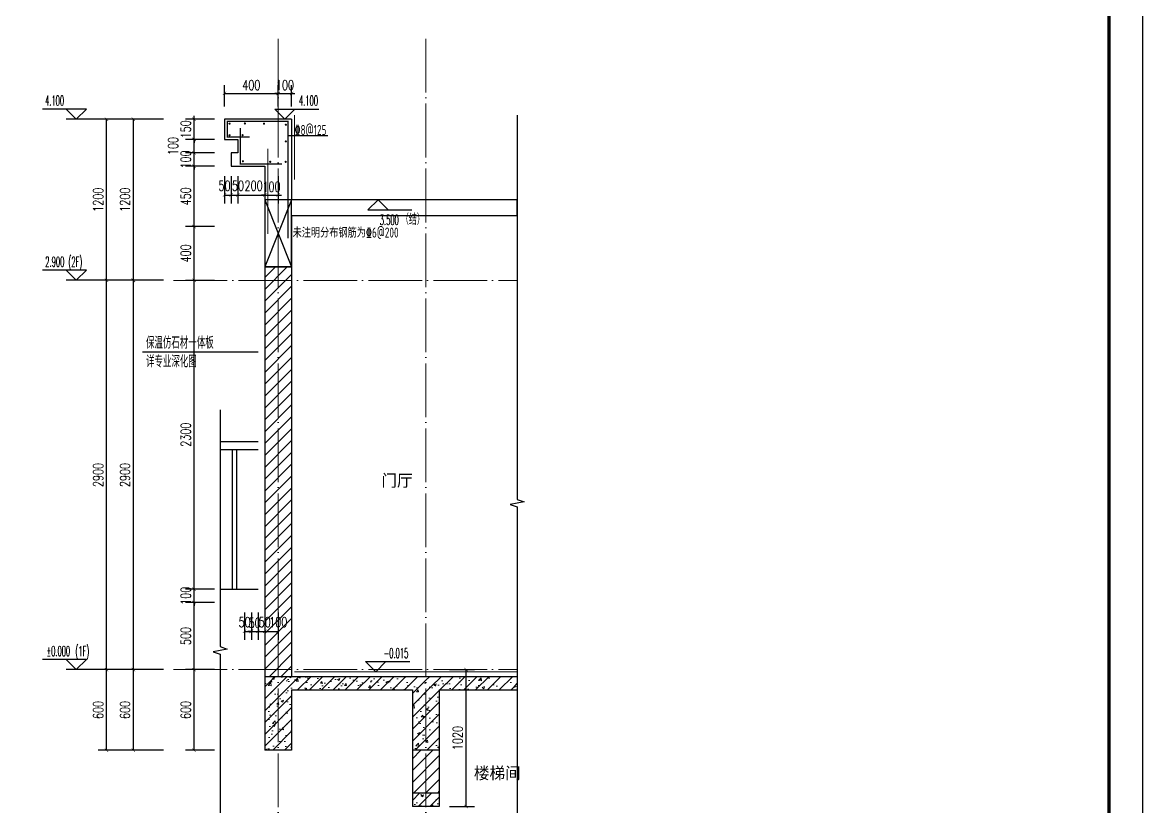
# Model space of a CAD drawing. Extents: x -812054 to 22247, y -644080 to 1003627.
# Drawn here: x -17810 to -9465, y -231419 to -225578 of the extents above; entities that cross this region are included whole.
import ezdxf

# ---------------------------------------------------------------- set-up
doc = ezdxf.new("R2010")
doc.units = 0
doc.header["$LTSCALE"] = 1000
doc.linetypes.add('DOTE', pattern=[2.42, 2, -0.2, 0.02, -0.2])
doc.layers.get('0').update_dxf_attribs({"linetype": 'CONTINUOUS'})
doc.layers.get('DEFPOINTS').update_dxf_attribs({"linetype": 'CONTINUOUS'})
for name, color, linetype in [('DIM_ELEV', 3, 'CONTINUOUS'), ('DIM_IDEN', 67, 'CONTINUOUS'), ('DIM_SYMB', 3, 'CONTINUOUS'), ('PUB_DIM', 3, 'CONTINUOUS'), ('PUB_TEXT', 2, 'CONTINUOUS'), ('REIN', 6, 'CONTINUOUS'), ('S-大样-砼线', 7, 'CONTINUOUS'), ('S-引出线', 40, 'CONTINUOUS'), ('TEXT', 2, 'CONTINUOUS'), ('WALL', 5, 'CONTINUOUS'), ('尺寸标注', 86, 'CONTINUOUS'), ('看线', 251, 'CONTINUOUS')]:
    doc.layers.add(name, color=color, linetype=linetype)
for name, color, linetype, lineweight in [('DOTE', 19, 'DOTE', 9), ('PUB_HATCH', 8, 'CONTINUOUS', 9), ('内粉刷', 37, 'CONTINUOUS', 9), ('图框', 9, 'CONTINUOUS', 18)]:
    doc.layers.add(name, color=color, linetype=linetype, lineweight=lineweight)
doc.layers.add('yichutu', color=7, linetype='CONTINUOUS', true_color=0xffffff)
doc.styles.add('_TCH_DIM', font='SIMPLEX.shx', dxfattribs={"width": 0.7, "bigfont": 'GBCBIG.shx'})
doc.styles.add('_TCH_DIM_T3', font='SIMPLEX', dxfattribs={"width": 0.705882, "bigfont": 'GBCBIG'})
doc.styles.add('DIM_FONT_T3', font='SIMPLEX', dxfattribs={"width": 0.705882, "bigfont": 'GBCBIG'})
doc.styles.add('TSSD_REIN', font='tssdeng.shx', dxfattribs={"width": 0.7, "height": 300, "bigfont": 'tssdchn.shx'})
doc.dimstyles.new('_TCH_ARCH&&25', dxfattribs={"dimtxt": 74.375, "dimasz": 25, "dimexe": 62.5, "dimexo": 75, "dimgap": 25, "dimtad": 1, "dimdec": 0, "dimzin": 0, "dimdsep": 46, "dimtxsty": '_TCH_DIM_T3', "dimblk": 'ARCHTICK', "dimcen": 0.09, "dimclrt": 7, "dimazin": 0, "dimtfac": 1, "dimtdec": 0, "dimtix": 1, "dimtmove": 2, "dimatfit": 3, "dimldrblk": 'ARCHTICK', "dimfxl": 1, "dimtolj": 1, "dimtzin": 0, "dimarcsym": 0})
pattern_1 = [(45, (-292266.144, -13140.884), (-44.194174, 44.194174), []), (50, (-292266.14, -13140.88), (179.315046, -15.688034), [18.75, -206.25]), (355, (-292266.14, -13140.88), (-34.68783, 188.04803), [15, -165]), (100.4514, (-292251.2, -13142.19), (144.627345, 172.359886), [15.93505, -175.28553]), (46.1842, (-292266.14, -13090.88), (266.81026, -41.37975), [28.125, -309.375]), (96.6356, (-292243.9, -13094.33), (233.66568, 243.52947), [23.90257, -262.92825]), (351.1842, (-292266.14, -13090.88), (233.66549, 243.52965), [22.5, -247.5]), (21, (-292241.14, -13103.38), (149.22676, -100.65472), [18.75, -206.25]), (326, (-292241.14, -13103.38), (60.82883, 181.28751), [15, -165]), (71.4514, (-292228.71, -13111.77), (210.05566, 80.63262), [15.93505, -175.28553]), (37.5, (-292266.144, -13140.884), (3.039964, 83.223463), [0, -163, 0, -167.5, 0, -165.625]), (7.5, (-292266.14, -13140.88), (65.767384, 98.602928), [0, -95.5, 0, -159.25, 0, -63.125]), (327.5, (-292321.894, -13140.884), (133.455609, -5.638718), [0, -62.5, 0, -195, 0, -258.75]), (317.5, (-292346.9, -13140.88), (145.796542, 25.026246), [0, -81.25, 0, -129.5, 0, -183.75])]
pattern_2 = [(45, (-292266.144, -13096.006), (-44.194192, 44.194192), [])]

# ---------------------------------------------------------------- blocks, each defined once
blk = doc.blocks.new('GFDDDDRG')
at = {"layer": '图框'}
blk.add_lwpolyline([(923310, -107437), (923310, -159999), (893610, -159999), (893610, -107437)], close=True, dxfattribs=at)
blk.add_lwpolyline([(923310, -107437), (923310, -159999), (893610, -159999), (893610, -107437)], close=True, dxfattribs=at)
at = {"layer": '图框', "const_width": 50}
blk.add_lwpolyline([(894110, -159499), (922810, -159499), (922810, -108687), (894110, -108687)], close=True, dxfattribs=at)
blk = doc.blocks.new('yct-1051-594-26275-14850-25-1002.0')
at = {"layer": 'yichutu', "color": 7, "true_color": 0xffffff}
blk.add_lwpolyline([(0, 0), (0, 14850), (26275, 14850), (26275, 0)], close=True, dxfattribs=at)
blk = doc.blocks.new('_ArchTick')
at = {"color": 0, "linetype": 'ByBlock', "const_width": 0.15}
blk.add_lwpolyline([(-0.5, -0.5), (0.5, 0.5)], dxfattribs=at)
blk = doc.blocks.new('*D2777')
at = {"layer": 'DEFPOINTS', "color": 0, "transparency": 16777216}
for p in [(-16154.7, -229899), (-16104.7, -229899), (-16104.7, -230113.5)]:
    blk.add_point(p, dxfattribs=at)
at = {"layer": 'PUB_DIM', "color": 0, "lineweight": -2, "transparency": 16777216}
for p, q in [((-16154.7, -229974), (-16154.7, -230176)), ((-16104.7, -229974), (-16104.7, -230176)), ((-16154.7, -230113.5), (-16104.7, -230113.5))]:
    blk.add_line(p, q, dxfattribs=at)
at = {"layer": 'PUB_DIM', "color": 0, "lineweight": -2, "transparency": 16777216, "xscale": 25, "yscale": 25, "zscale": 25, "rotation": 180}
blk.add_blockref('_ArchTick', (-16154.7, -230113.5), dxfattribs=at)
at = {"layer": 'PUB_DIM', "color": 0, "lineweight": -2, "transparency": 16777216, "xscale": 25, "yscale": 25, "zscale": 25}
blk.add_blockref('_ArchTick', (-16104.7, -230113.5), dxfattribs=at)
at = {"layer": 'PUB_DIM', "color": 7, "transparency": 16777216, "insert": (-16154.7, -230044.8), "char_height": 74.38, "attachment_point": 5, "style": '_TCH_DIM_T3'}
blk.add_mtext('\\A1;50', dxfattribs=at)
blk = doc.blocks.new('*D2778')
at = {"layer": 'DEFPOINTS', "color": 0, "transparency": 16777216}
for p in [(-16104.7, -229899), (-16054.7, -229899), (-16054.7, -230113.5)]:
    blk.add_point(p, dxfattribs=at)
at = {"layer": 'PUB_DIM', "color": 0, "lineweight": -2, "transparency": 16777216}
for p, q in [((-16104.7, -229974), (-16104.7, -230176)), ((-16054.7, -229974), (-16054.7, -230176)), ((-16104.7, -230113.5), (-16129.7, -230113.5)), ((-16104.7, -230113.5), (-16054.7, -230113.5)), ((-16054.7, -230113.5), (-16029.7, -230113.5))]:
    blk.add_line(p, q, dxfattribs=at)
at = {"layer": 'PUB_DIM', "color": 0, "lineweight": -2, "transparency": 16777216, "xscale": 25, "yscale": 25, "zscale": 25}
blk.add_blockref('_ArchTick', (-16104.7, -230113.5), dxfattribs=at)
at = {"layer": 'PUB_DIM', "color": 0, "lineweight": -2, "transparency": 16777216, "xscale": 25, "yscale": 25, "zscale": 25, "rotation": 180}
blk.add_blockref('_ArchTick', (-16054.7, -230113.5), dxfattribs=at)
at = {"layer": 'PUB_DIM', "color": 7, "transparency": 16777216, "insert": (-16079.7, -230051.3), "char_height": 74.38, "attachment_point": 5, "style": '_TCH_DIM_T3'}
blk.add_mtext('\\A1;50', dxfattribs=at)
blk = doc.blocks.new('*D2779')
at = {"layer": 'DEFPOINTS', "color": 0, "transparency": 16777216}
for p in [(-16054.7, -229899), (-16004.6, -229899), (-16004.6, -230113.5)]:
    blk.add_point(p, dxfattribs=at)
at = {"layer": 'PUB_DIM', "color": 0, "lineweight": -2, "transparency": 16777216}
for p, q in [((-16054.7, -229974), (-16054.7, -230176)), ((-16004.6, -229974), (-16004.6, -230176)), ((-16054.7, -230113.5), (-16004.6, -230113.5))]:
    blk.add_line(p, q, dxfattribs=at)
at = {"layer": 'PUB_DIM', "color": 0, "lineweight": -2, "transparency": 16777216, "xscale": 25, "yscale": 25, "zscale": 25, "rotation": 180}
blk.add_blockref('_ArchTick', (-16054.7, -230113.5), dxfattribs=at)
at = {"layer": 'PUB_DIM', "color": 0, "lineweight": -2, "transparency": 16777216, "xscale": 25, "yscale": 25, "zscale": 25}
blk.add_blockref('_ArchTick', (-16004.6, -230113.5), dxfattribs=at)
at = {"layer": 'PUB_DIM', "color": 7, "transparency": 16777216, "insert": (-16004.6, -230044.8), "char_height": 74.38, "attachment_point": 5, "style": '_TCH_DIM_T3'}
blk.add_mtext('\\A1;50', dxfattribs=at)
blk = doc.blocks.new('*D2780')
at = {"layer": 'DEFPOINTS', "color": 0, "transparency": 16777216}
for p in [(-16004.6, -229899), (-15904.6, -229899), (-15904.6, -230113.5)]:
    blk.add_point(p, dxfattribs=at)
at = {"layer": 'PUB_DIM', "color": 0, "lineweight": -2, "transparency": 16777216}
for p, q in [((-16004.6, -229974), (-16004.6, -230176)), ((-15904.6, -229974), (-15904.6, -230176)), ((-16004.6, -230113.5), (-15904.6, -230113.5))]:
    blk.add_line(p, q, dxfattribs=at)
at = {"layer": 'PUB_DIM', "color": 0, "lineweight": -2, "transparency": 16777216, "xscale": 25, "yscale": 25, "zscale": 25, "rotation": 180}
blk.add_blockref('_ArchTick', (-16004.6, -230113.5), dxfattribs=at)
at = {"layer": 'PUB_DIM', "color": 0, "lineweight": -2, "transparency": 16777216, "xscale": 25, "yscale": 25, "zscale": 25}
blk.add_blockref('_ArchTick', (-15904.6, -230113.5), dxfattribs=at)
at = {"layer": 'PUB_DIM', "color": 7, "transparency": 16777216, "insert": (-15904.6, -230044.8), "char_height": 74.38, "attachment_point": 5, "style": '_TCH_DIM_T3'}
blk.add_mtext('\\A1;100', dxfattribs=at)
blk = doc.blocks.new('*D2781')
at = {"layer": 'DEFPOINTS', "color": 0, "transparency": 16777216}
for p in [(-16304.6, -226648.9), (-16254.6, -226648.9), (-16254.6, -226863.4)]:
    blk.add_point(p, dxfattribs=at)
at = {"layer": 'PUB_DIM', "color": 0, "lineweight": -2, "transparency": 16777216}
for p, q in [((-16304.6, -226723.9), (-16304.6, -226925.9)), ((-16254.6, -226723.9), (-16254.6, -226925.9)), ((-16304.6, -226863.4), (-16254.6, -226863.4))]:
    blk.add_line(p, q, dxfattribs=at)
at = {"layer": 'PUB_DIM', "color": 0, "lineweight": -2, "transparency": 16777216, "xscale": 25, "yscale": 25, "zscale": 25, "rotation": 180}
blk.add_blockref('_ArchTick', (-16304.6, -226863.4), dxfattribs=at)
at = {"layer": 'PUB_DIM', "color": 0, "lineweight": -2, "transparency": 16777216, "xscale": 25, "yscale": 25, "zscale": 25}
blk.add_blockref('_ArchTick', (-16254.6, -226863.4), dxfattribs=at)
at = {"layer": 'PUB_DIM', "color": 7, "transparency": 16777216, "insert": (-16304.6, -226794.7), "char_height": 74.38, "attachment_point": 5, "style": '_TCH_DIM_T3'}
blk.add_mtext('\\A1;50', dxfattribs=at)
blk = doc.blocks.new('*D2782')
at = {"layer": 'DEFPOINTS', "color": 0, "transparency": 16777216}
for p in [(-16254.6, -226648.9), (-16204.6, -226648.9), (-16204.6, -226863.4)]:
    blk.add_point(p, dxfattribs=at)
at = {"layer": 'PUB_DIM', "color": 0, "lineweight": -2, "transparency": 16777216}
for p, q in [((-16254.6, -226723.9), (-16254.6, -226925.9)), ((-16204.6, -226723.9), (-16204.6, -226925.9)), ((-16254.6, -226863.4), (-16204.6, -226863.4))]:
    blk.add_line(p, q, dxfattribs=at)
at = {"layer": 'PUB_DIM', "color": 0, "lineweight": -2, "transparency": 16777216, "xscale": 25, "yscale": 25, "zscale": 25, "rotation": 180}
blk.add_blockref('_ArchTick', (-16254.6, -226863.4), dxfattribs=at)
at = {"layer": 'PUB_DIM', "color": 0, "lineweight": -2, "transparency": 16777216, "xscale": 25, "yscale": 25, "zscale": 25}
blk.add_blockref('_ArchTick', (-16204.6, -226863.4), dxfattribs=at)
at = {"layer": 'PUB_DIM', "color": 7, "transparency": 16777216, "insert": (-16204.6, -226794.7), "char_height": 74.38, "attachment_point": 5, "style": '_TCH_DIM_T3'}
blk.add_mtext('\\A1;50', dxfattribs=at)
blk = doc.blocks.new('*D2783')
at = {"layer": 'DEFPOINTS', "color": 0, "transparency": 16777216}
for p in [(-16204.6, -226648.9), (-16004.6, -226648.9), (-16004.6, -226863.4)]:
    blk.add_point(p, dxfattribs=at)
at = {"layer": 'PUB_DIM', "color": 0, "lineweight": -2, "transparency": 16777216}
for p, q in [((-16204.6, -226723.9), (-16204.6, -226925.9)), ((-16004.6, -226723.9), (-16004.6, -226925.9)), ((-16204.6, -226863.4), (-16004.6, -226863.4))]:
    blk.add_line(p, q, dxfattribs=at)
at = {"layer": 'PUB_DIM', "color": 0, "lineweight": -2, "transparency": 16777216, "xscale": 25, "yscale": 25, "zscale": 25, "rotation": 180}
blk.add_blockref('_ArchTick', (-16204.6, -226863.4), dxfattribs=at)
at = {"layer": 'PUB_DIM', "color": 0, "lineweight": -2, "transparency": 16777216, "xscale": 25, "yscale": 25, "zscale": 25}
blk.add_blockref('_ArchTick', (-16004.6, -226863.4), dxfattribs=at)
at = {"layer": 'PUB_DIM', "color": 7, "transparency": 16777216, "insert": (-16088.2, -226794.7), "char_height": 74.38, "attachment_point": 5, "style": '_TCH_DIM_T3'}
blk.add_mtext('\\A1;200', dxfattribs=at)
blk = doc.blocks.new('*D2784')
at = {"layer": 'DEFPOINTS', "color": 0, "transparency": 16777216}
for p in [(-16004.6, -226648.9), (-15904.6, -226648.9), (-15904.6, -226863.4)]:
    blk.add_point(p, dxfattribs=at)
at = {"layer": 'PUB_DIM', "color": 0, "lineweight": -2, "transparency": 16777216}
for p, q in [((-16004.6, -226723.9), (-16004.6, -226925.9)), ((-15904.6, -226723.9), (-15904.6, -226925.9)), ((-16004.6, -226863.4), (-16029.6, -226863.4)), ((-16004.6, -226863.4), (-15904.6, -226863.4)), ((-15904.6, -226863.4), (-15879.6, -226863.4))]:
    blk.add_line(p, q, dxfattribs=at)
at = {"layer": 'PUB_DIM', "color": 0, "lineweight": -2, "transparency": 16777216, "xscale": 25, "yscale": 25, "zscale": 25}
blk.add_blockref('_ArchTick', (-16004.6, -226863.4), dxfattribs=at)
at = {"layer": 'PUB_DIM', "color": 0, "lineweight": -2, "transparency": 16777216, "xscale": 25, "yscale": 25, "zscale": 25, "rotation": 180}
blk.add_blockref('_ArchTick', (-15904.6, -226863.4), dxfattribs=at)
at = {"layer": 'PUB_DIM', "color": 7, "transparency": 16777216, "insert": (-15954.6, -226801.3), "char_height": 74.38, "attachment_point": 5, "style": '_TCH_DIM_T3'}
blk.add_mtext('\\A1;100', dxfattribs=at)
blk = doc.blocks.new('*D2785')
at = {"layer": 'DEFPOINTS', "color": 0, "transparency": 16777216}
for p in [(-16531.5, -230398.9), (-16304.4, -230398.9), (-16304.4, -230999.3)]:
    blk.add_point(p, dxfattribs=at)
at = {"layer": 'PUB_DIM', "color": 0, "lineweight": -2, "transparency": 16777216}
for p, q in [((-16379.4, -230398.9), (-16594, -230398.9)), ((-16531.5, -230999.3), (-16531.5, -230398.9)), ((-16379.4, -230999.3), (-16594, -230999.3))]:
    blk.add_line(p, q, dxfattribs=at)
at = {"layer": 'PUB_DIM', "color": 0, "lineweight": -2, "transparency": 16777216, "xscale": 25, "yscale": 25, "zscale": 25}
for p, rotation in [((-16531.5, -230398.9), 90), ((-16531.5, -230999.3), 270)]:
    blk.add_blockref('_ArchTick', p, dxfattribs=dict(at, rotation=rotation))
at = {"layer": 'PUB_DIM', "color": 7, "transparency": 16777216, "insert": (-16593.6, -230699.1), "char_height": 74.38, "attachment_point": 5, "rotation": 90, "style": '_TCH_DIM_T3'}
blk.add_mtext('\\A1;600', dxfattribs=at)
blk = doc.blocks.new('*D2786')
at = {"layer": 'DEFPOINTS', "color": 0, "transparency": 16777216}
for p in [(-16531.5, -229899), (-16304.4, -229899), (-16304.4, -230398.9)]:
    blk.add_point(p, dxfattribs=at)
at = {"layer": 'PUB_DIM', "color": 0, "lineweight": -2, "transparency": 16777216}
for p, q in [((-16379.4, -229899), (-16594, -229899)), ((-16531.5, -230398.9), (-16531.5, -229899)), ((-16379.4, -230398.9), (-16594, -230398.9))]:
    blk.add_line(p, q, dxfattribs=at)
at = {"layer": 'PUB_DIM', "color": 0, "lineweight": -2, "transparency": 16777216, "xscale": 25, "yscale": 25, "zscale": 25}
for p, rotation in [((-16531.5, -229899), 90), ((-16531.5, -230398.9), 270)]:
    blk.add_blockref('_ArchTick', p, dxfattribs=dict(at, rotation=rotation))
at = {"layer": 'PUB_DIM', "color": 7, "transparency": 16777216, "insert": (-16593.6, -230149), "char_height": 74.38, "attachment_point": 5, "rotation": 90, "style": '_TCH_DIM_T3'}
blk.add_mtext('\\A1;500', dxfattribs=at)
blk = doc.blocks.new('*D2787')
at = {"layer": 'DEFPOINTS', "color": 0, "transparency": 16777216}
for p in [(-16531.5, -229799), (-16304.4, -229799), (-16304.4, -229899)]:
    blk.add_point(p, dxfattribs=at)
at = {"layer": 'PUB_DIM', "color": 0, "lineweight": -2, "transparency": 16777216}
for p, q in [((-16379.4, -229799), (-16594, -229799)), ((-16531.5, -229799), (-16531.5, -229774)), ((-16531.5, -229899), (-16531.5, -229799)), ((-16379.4, -229899), (-16594, -229899)), ((-16531.5, -229899), (-16531.5, -229924))]:
    blk.add_line(p, q, dxfattribs=at)
at = {"layer": 'PUB_DIM', "color": 0, "lineweight": -2, "transparency": 16777216, "xscale": 25, "yscale": 25, "zscale": 25}
for p, rotation in [((-16531.5, -229799), 270), ((-16531.5, -229899), 90)]:
    blk.add_blockref('_ArchTick', p, dxfattribs=dict(at, rotation=rotation))
at = {"layer": 'PUB_DIM', "color": 7, "transparency": 16777216, "insert": (-16593.6, -229849), "char_height": 74.38, "attachment_point": 5, "rotation": 90, "style": '_TCH_DIM_T3'}
blk.add_mtext('\\A1;100', dxfattribs=at)
blk = doc.blocks.new('*D2788')
at = {"layer": 'DEFPOINTS', "color": 0, "transparency": 16777216}
for p in [(-16531.5, -227499), (-16304.4, -227499), (-16304.4, -229799)]:
    blk.add_point(p, dxfattribs=at)
at = {"layer": 'PUB_DIM', "color": 0, "lineweight": -2, "transparency": 16777216}
for p, q in [((-16379.4, -227499), (-16594, -227499)), ((-16531.5, -229799), (-16531.5, -227499)), ((-16379.4, -229799), (-16594, -229799))]:
    blk.add_line(p, q, dxfattribs=at)
at = {"layer": 'PUB_DIM', "color": 0, "lineweight": -2, "transparency": 16777216, "xscale": 25, "yscale": 25, "zscale": 25}
for p, rotation in [((-16531.5, -227499), 90), ((-16531.5, -229799), 270)]:
    blk.add_blockref('_ArchTick', p, dxfattribs=dict(at, rotation=rotation))
at = {"layer": 'PUB_DIM', "color": 7, "transparency": 16777216, "insert": (-16593.6, -228649), "char_height": 74.38, "attachment_point": 5, "rotation": 90, "style": '_TCH_DIM_T3'}
blk.add_mtext('\\A1;2300', dxfattribs=at)
blk = doc.blocks.new('*D2789')
at = {"layer": 'DEFPOINTS', "color": 0, "transparency": 16777216}
for p in [(-16531.5, -227098.9), (-16304.4, -227098.9), (-16304.4, -227499)]:
    blk.add_point(p, dxfattribs=at)
at = {"layer": 'PUB_DIM', "color": 0, "lineweight": -2, "transparency": 16777216}
for p, q in [((-16379.4, -227098.9), (-16594, -227098.9)), ((-16531.5, -227499), (-16531.5, -227098.9)), ((-16379.4, -227499), (-16594, -227499))]:
    blk.add_line(p, q, dxfattribs=at)
at = {"layer": 'PUB_DIM', "color": 0, "lineweight": -2, "transparency": 16777216, "xscale": 25, "yscale": 25, "zscale": 25}
for p, rotation in [((-16531.5, -227098.9), 90), ((-16531.5, -227499), 270)]:
    blk.add_blockref('_ArchTick', p, dxfattribs=dict(at, rotation=rotation))
at = {"layer": 'PUB_DIM', "color": 7, "transparency": 16777216, "insert": (-16593.6, -227298.9), "char_height": 74.38, "attachment_point": 5, "rotation": 90, "style": '_TCH_DIM_T3'}
blk.add_mtext('\\A1;400', dxfattribs=at)
blk = doc.blocks.new('*D2790')
at = {"layer": 'DEFPOINTS', "color": 0, "transparency": 16777216}
for p in [(-16531.5, -226648.9), (-16304.4, -226648.9), (-16304.4, -227098.9)]:
    blk.add_point(p, dxfattribs=at)
at = {"layer": 'PUB_DIM', "color": 0, "lineweight": -2, "transparency": 16777216}
for p, q in [((-16379.4, -226648.9), (-16594, -226648.9)), ((-16531.5, -227098.9), (-16531.5, -226648.9)), ((-16379.4, -227098.9), (-16594, -227098.9))]:
    blk.add_line(p, q, dxfattribs=at)
at = {"layer": 'PUB_DIM', "color": 0, "lineweight": -2, "transparency": 16777216, "xscale": 25, "yscale": 25, "zscale": 25}
for p, rotation in [((-16531.5, -226648.9), 90), ((-16531.5, -227098.9), 270)]:
    blk.add_blockref('_ArchTick', p, dxfattribs=dict(at, rotation=rotation))
at = {"layer": 'PUB_DIM', "color": 7, "transparency": 16777216, "insert": (-16593.6, -226873.9), "char_height": 74.38, "attachment_point": 5, "rotation": 90, "style": '_TCH_DIM_T3'}
blk.add_mtext('\\A1;450', dxfattribs=at)
blk = doc.blocks.new('*D2791')
at = {"layer": 'DEFPOINTS', "color": 0, "transparency": 16777216}
for p in [(-16531.5, -226548.9), (-16304.4, -226548.9), (-16304.4, -226648.9)]:
    blk.add_point(p, dxfattribs=at)
at = {"layer": 'PUB_DIM', "color": 0, "lineweight": -2, "transparency": 16777216}
for p, q in [((-16379.4, -226548.9), (-16594, -226548.9)), ((-16531.5, -226548.9), (-16531.5, -226523.9)), ((-16531.5, -226648.9), (-16531.5, -226548.9)), ((-16379.4, -226648.9), (-16594, -226648.9)), ((-16531.5, -226648.9), (-16531.5, -226673.9))]:
    blk.add_line(p, q, dxfattribs=at)
at = {"layer": 'PUB_DIM', "color": 0, "lineweight": -2, "transparency": 16777216, "xscale": 25, "yscale": 25, "zscale": 25}
for p, rotation in [((-16531.5, -226548.9), 270), ((-16531.5, -226648.9), 90)]:
    blk.add_blockref('_ArchTick', p, dxfattribs=dict(at, rotation=rotation))
at = {"layer": 'PUB_DIM', "color": 7, "transparency": 16777216, "insert": (-16593.6, -226598.9), "char_height": 74.38, "attachment_point": 5, "rotation": 90, "style": '_TCH_DIM_T3'}
blk.add_mtext('\\A1;100', dxfattribs=at)
blk = doc.blocks.new('*D2792')
at = {"layer": 'DEFPOINTS', "color": 0, "transparency": 16777216}
for p in [(-16531.5, -226448.9), (-16304.4, -226448.9), (-16304.4, -226548.9)]:
    blk.add_point(p, dxfattribs=at)
at = {"layer": 'PUB_DIM', "color": 0, "lineweight": -2, "transparency": 16777216}
for p, q in [((-16379.4, -226448.9), (-16594, -226448.9)), ((-16531.5, -226548.9), (-16531.5, -226448.9)), ((-16379.4, -226548.9), (-16594, -226548.9))]:
    blk.add_line(p, q, dxfattribs=at)
at = {"layer": 'PUB_DIM', "color": 0, "lineweight": -2, "transparency": 16777216, "xscale": 25, "yscale": 25, "zscale": 25}
for p, rotation in [((-16531.5, -226448.9), 90), ((-16531.5, -226548.9), 270)]:
    blk.add_blockref('_ArchTick', p, dxfattribs=dict(at, rotation=rotation))
at = {"layer": 'PUB_DIM', "color": 7, "transparency": 16777216, "insert": (-16687.7, -226498.9), "char_height": 74.38, "attachment_point": 5, "rotation": 90, "style": '_TCH_DIM_T3'}
blk.add_mtext('\\A1;100', dxfattribs=at)
blk = doc.blocks.new('*D2793')
at = {"layer": 'DEFPOINTS', "color": 0, "transparency": 16777216}
for p in [(-16531.5, -226298.9), (-16304.4, -226298.9), (-16304.4, -226448.9)]:
    blk.add_point(p, dxfattribs=at)
at = {"layer": 'PUB_DIM', "color": 0, "lineweight": -2, "transparency": 16777216}
for p, q in [((-16379.4, -226298.9), (-16594, -226298.9)), ((-16531.5, -226298.9), (-16531.5, -226273.9)), ((-16531.5, -226448.9), (-16531.5, -226298.9)), ((-16379.4, -226448.9), (-16594, -226448.9)), ((-16531.5, -226448.9), (-16531.5, -226473.9))]:
    blk.add_line(p, q, dxfattribs=at)
at = {"layer": 'PUB_DIM', "color": 0, "lineweight": -2, "transparency": 16777216, "xscale": 25, "yscale": 25, "zscale": 25}
for p, rotation in [((-16531.5, -226298.9), 270), ((-16531.5, -226448.9), 90)]:
    blk.add_blockref('_ArchTick', p, dxfattribs=dict(at, rotation=rotation))
at = {"layer": 'PUB_DIM', "color": 7, "transparency": 16777216, "insert": (-16593.6, -226373.9), "char_height": 74.38, "attachment_point": 5, "rotation": 90, "style": '_TCH_DIM_T3'}
blk.add_mtext('\\A1;150', dxfattribs=at)
blk = doc.blocks.new('*D2794')
at = {"layer": 'DEFPOINTS', "color": 0, "transparency": 16777216}
for p in [(-15904.4, -226106.8), (-16304.4, -226278.9), (-15904.4, -226278.9)]:
    blk.add_point(p, dxfattribs=at)
at = {"layer": 'PUB_DIM', "color": 0, "lineweight": -2, "transparency": 16777216}
for p, q in [((-16304.4, -226203.9), (-16304.4, -226044.3)), ((-15904.4, -226203.9), (-15904.4, -226044.3)), ((-16304.4, -226106.8), (-15904.4, -226106.8))]:
    blk.add_line(p, q, dxfattribs=at)
at = {"layer": 'PUB_DIM', "color": 0, "lineweight": -2, "transparency": 16777216, "xscale": 25, "yscale": 25, "zscale": 25, "rotation": 180}
blk.add_blockref('_ArchTick', (-16304.4, -226106.8), dxfattribs=at)
at = {"layer": 'PUB_DIM', "color": 0, "lineweight": -2, "transparency": 16777216, "xscale": 25, "yscale": 25, "zscale": 25}
blk.add_blockref('_ArchTick', (-15904.4, -226106.8), dxfattribs=at)
at = {"layer": 'PUB_DIM', "color": 7, "transparency": 16777216, "insert": (-16104.4, -226044.7), "char_height": 74.38, "attachment_point": 5, "style": '_TCH_DIM_T3'}
blk.add_mtext('\\A1;400', dxfattribs=at)
blk = doc.blocks.new('*D2795')
at = {"layer": 'DEFPOINTS', "color": 0, "transparency": 16777216}
for p in [(-15804.5, -226106.8), (-15904.4, -226278.9), (-15804.5, -226278.9)]:
    blk.add_point(p, dxfattribs=at)
at = {"layer": 'PUB_DIM', "color": 0, "lineweight": -2, "transparency": 16777216}
for p, q in [((-15904.4, -226203.9), (-15904.4, -226044.3)), ((-15804.5, -226203.9), (-15804.5, -226044.3)), ((-15904.4, -226106.8), (-15929.4, -226106.8)), ((-15904.4, -226106.8), (-15804.5, -226106.8)), ((-15804.5, -226106.8), (-15779.5, -226106.8))]:
    blk.add_line(p, q, dxfattribs=at)
at = {"layer": 'PUB_DIM', "color": 0, "lineweight": -2, "transparency": 16777216, "xscale": 25, "yscale": 25, "zscale": 25}
blk.add_blockref('_ArchTick', (-15904.4, -226106.8), dxfattribs=at)
at = {"layer": 'PUB_DIM', "color": 0, "lineweight": -2, "transparency": 16777216, "xscale": 25, "yscale": 25, "zscale": 25, "rotation": 180}
blk.add_blockref('_ArchTick', (-15804.5, -226106.8), dxfattribs=at)
at = {"layer": 'PUB_DIM', "color": 7, "transparency": 16777216, "insert": (-15854.4, -226044.7), "char_height": 74.38, "attachment_point": 5, "style": '_TCH_DIM_T3'}
blk.add_mtext('\\A1;100', dxfattribs=at)
blk = doc.blocks.new('*D2796')
at = {"layer": 'DEFPOINTS', "color": 0, "transparency": 16777216}
for p in [(-16983.7, -230398.9), (-16683.7, -230398.9), (-16683.7, -230999.3)]:
    blk.add_point(p, dxfattribs=at)
at = {"layer": 'PUB_DIM', "color": 0, "lineweight": -2, "transparency": 16777216}
for p, q in [((-16758.7, -230398.9), (-17046.2, -230398.9)), ((-16983.7, -230999.3), (-16983.7, -230398.9)), ((-16758.7, -230999.3), (-17046.2, -230999.3))]:
    blk.add_line(p, q, dxfattribs=at)
at = {"layer": 'PUB_DIM', "color": 0, "lineweight": -2, "transparency": 16777216, "xscale": 25, "yscale": 25, "zscale": 25}
for p, rotation in [((-16983.7, -230398.9), 90), ((-16983.7, -230999.3), 270)]:
    blk.add_blockref('_ArchTick', p, dxfattribs=dict(at, rotation=rotation))
at = {"layer": 'PUB_DIM', "color": 7, "transparency": 16777216, "insert": (-17045.9, -230699.1), "char_height": 74.38, "attachment_point": 5, "rotation": 90, "style": '_TCH_DIM_T3'}
blk.add_mtext('\\A1;600', dxfattribs=at)
blk = doc.blocks.new('*D2797')
at = {"layer": 'DEFPOINTS', "color": 0, "transparency": 16777216}
for p in [(-16983.7, -227498.9), (-16683.7, -227498.9), (-16683.7, -230398.9)]:
    blk.add_point(p, dxfattribs=at)
at = {"layer": 'PUB_DIM', "color": 0, "lineweight": -2, "transparency": 16777216}
for p, q in [((-16758.7, -227498.9), (-17046.2, -227498.9)), ((-16983.7, -230398.9), (-16983.7, -227498.9)), ((-16758.7, -230398.9), (-17046.2, -230398.9))]:
    blk.add_line(p, q, dxfattribs=at)
at = {"layer": 'PUB_DIM', "color": 0, "lineweight": -2, "transparency": 16777216, "xscale": 25, "yscale": 25, "zscale": 25}
for p, rotation in [((-16983.7, -227498.9), 90), ((-16983.7, -230398.9), 270)]:
    blk.add_blockref('_ArchTick', p, dxfattribs=dict(at, rotation=rotation))
at = {"layer": 'PUB_DIM', "color": 7, "transparency": 16777216, "insert": (-17045.9, -228948.9), "char_height": 74.38, "attachment_point": 5, "rotation": 90, "style": '_TCH_DIM_T3'}
blk.add_mtext('\\A1;2900', dxfattribs=at)
blk = doc.blocks.new('*D2798')
at = {"layer": 'DEFPOINTS', "color": 0, "transparency": 16777216}
for p in [(-16983.7, -226298.9), (-16683.7, -226298.9), (-16683.7, -227498.9)]:
    blk.add_point(p, dxfattribs=at)
at = {"layer": 'PUB_DIM', "color": 0, "lineweight": -2, "transparency": 16777216}
for p, q in [((-16758.7, -226298.9), (-17046.2, -226298.9)), ((-16983.7, -227498.9), (-16983.7, -226298.9)), ((-16758.7, -227498.9), (-17046.2, -227498.9))]:
    blk.add_line(p, q, dxfattribs=at)
at = {"layer": 'PUB_DIM', "color": 0, "lineweight": -2, "transparency": 16777216, "xscale": 25, "yscale": 25, "zscale": 25}
for p, rotation in [((-16983.7, -226298.9), 90), ((-16983.7, -227498.9), 270)]:
    blk.add_blockref('_ArchTick', p, dxfattribs=dict(at, rotation=rotation))
at = {"layer": 'PUB_DIM', "color": 7, "transparency": 16777216, "insert": (-17045.9, -226898.9), "char_height": 74.38, "attachment_point": 5, "rotation": 90, "style": '_TCH_DIM_T3'}
blk.add_mtext('\\A1;1200', dxfattribs=at)
blk = doc.blocks.new('*D2799')
at = {"layer": 'DEFPOINTS', "color": 0, "transparency": 16777216}
for p in [(-17183.7, -230398.9), (-16683.7, -230398.9), (-16683.7, -230999.3)]:
    blk.add_point(p, dxfattribs=at)
at = {"layer": 'PUB_DIM', "color": 0, "lineweight": -2, "transparency": 16777216}
for p, q in [((-16758.7, -230398.9), (-17246.2, -230398.9)), ((-17183.7, -230999.3), (-17183.7, -230398.9)), ((-16758.7, -230999.3), (-17246.2, -230999.3))]:
    blk.add_line(p, q, dxfattribs=at)
at = {"layer": 'PUB_DIM', "color": 0, "lineweight": -2, "transparency": 16777216, "xscale": 25, "yscale": 25, "zscale": 25}
for p, rotation in [((-17183.7, -230398.9), 90), ((-17183.7, -230999.3), 270)]:
    blk.add_blockref('_ArchTick', p, dxfattribs=dict(at, rotation=rotation))
at = {"layer": 'PUB_DIM', "color": 7, "transparency": 16777216, "insert": (-17245.9, -230699.1), "char_height": 74.38, "attachment_point": 5, "rotation": 90, "style": '_TCH_DIM_T3'}
blk.add_mtext('\\A1;600', dxfattribs=at)
blk = doc.blocks.new('*D2800')
at = {"layer": 'DEFPOINTS', "color": 0, "transparency": 16777216}
for p in [(-17183.7, -227498.9), (-16683.7, -227498.9), (-16683.7, -230398.9)]:
    blk.add_point(p, dxfattribs=at)
at = {"layer": 'PUB_DIM', "color": 0, "lineweight": -2, "transparency": 16777216}
for p, q in [((-16758.7, -227498.9), (-17246.2, -227498.9)), ((-17183.7, -230398.9), (-17183.7, -227498.9)), ((-16758.7, -230398.9), (-17246.2, -230398.9))]:
    blk.add_line(p, q, dxfattribs=at)
at = {"layer": 'PUB_DIM', "color": 0, "lineweight": -2, "transparency": 16777216, "xscale": 25, "yscale": 25, "zscale": 25}
for p, rotation in [((-17183.7, -227498.9), 90), ((-17183.7, -230398.9), 270)]:
    blk.add_blockref('_ArchTick', p, dxfattribs=dict(at, rotation=rotation))
at = {"layer": 'PUB_DIM', "color": 7, "transparency": 16777216, "insert": (-17245.9, -228948.9), "char_height": 74.38, "attachment_point": 5, "rotation": 90, "style": '_TCH_DIM_T3'}
blk.add_mtext('\\A1;2900', dxfattribs=at)
blk = doc.blocks.new('*D2801')
at = {"layer": 'DEFPOINTS', "color": 0, "transparency": 16777216}
for p in [(-17183.7, -226298.9), (-16683.7, -226298.9), (-16683.7, -227498.9)]:
    blk.add_point(p, dxfattribs=at)
at = {"layer": 'PUB_DIM', "color": 0, "lineweight": -2, "transparency": 16777216}
for p, q in [((-16758.7, -226298.9), (-17246.2, -226298.9)), ((-17183.7, -227498.9), (-17183.7, -226298.9)), ((-16758.7, -227498.9), (-17246.2, -227498.9))]:
    blk.add_line(p, q, dxfattribs=at)
at = {"layer": 'PUB_DIM', "color": 0, "lineweight": -2, "transparency": 16777216, "xscale": 25, "yscale": 25, "zscale": 25}
for p, rotation in [((-17183.7, -226298.9), 90), ((-17183.7, -227498.9), 270)]:
    blk.add_blockref('_ArchTick', p, dxfattribs=dict(at, rotation=rotation))
at = {"layer": 'PUB_DIM', "color": 7, "transparency": 16777216, "insert": (-17245.9, -226898.9), "char_height": 74.38, "attachment_point": 5, "rotation": 90, "style": '_TCH_DIM_T3'}
blk.add_mtext('\\A1;1200', dxfattribs=at)
blk = doc.blocks.new('*D2802')
at = {"layer": 'DEFPOINTS', "color": 0, "transparency": 16777216}
for p in [(-14704.3, -230398.9), (-14505.3, -230398.9), (-14704.3, -231418.9)]:
    blk.add_point(p, dxfattribs=at)
at = {"layer": '尺寸标注', "color": 0, "lineweight": -2, "transparency": 16777216}
for p, q in [((-14629.3, -230398.9), (-14442.8, -230398.9)), ((-14505.3, -231418.9), (-14505.3, -230398.9)), ((-14629.3, -231418.9), (-14442.8, -231418.9))]:
    blk.add_line(p, q, dxfattribs=at)
at = {"layer": '尺寸标注', "color": 0, "lineweight": -2, "transparency": 16777216, "xscale": 25, "yscale": 25, "zscale": 25}
for p, rotation in [((-14505.3, -230398.9), 90), ((-14505.3, -231418.9), 270)]:
    blk.add_blockref('_ArchTick', p, dxfattribs=dict(at, rotation=rotation))
at = {"layer": '尺寸标注', "color": 7, "transparency": 16777216, "insert": (-14567.5, -230908.9), "char_height": 74.38, "attachment_point": 5, "rotation": 90, "style": '_TCH_DIM_T3'}
blk.add_mtext('\\A1;1020', dxfattribs=at)
blk = doc.blocks.new('A$C657E11A4')
at = {"layer": 'REIN', "const_width": 9}
for points in [[(170.1, 967.8), (4.5, 967.8), (4.5, 1085.2), (457.2, 1085.2), (457.2, 212.4)], [(411.8, 766.6), (102.2, 766.6), (102.2, 1034)], [(306.7, 880.7), (306.7, 245.1)]]:
    blk.add_lwpolyline(points, dxfattribs=at)
at = {"layer": 'REIN', "const_width": 8}
for points in [[(16.9, 1067.1, 1), (24.9, 1067.1, 1)], [(131.5, 1068.5, 1), (139.5, 1068.5, 1)], [(273.4, 1067.1, 1), (281.4, 1067.1, 1)], [(436.6, 1059, 1), (444.6, 1059, 1)], [(16.9, 981.1, 1), (24.9, 981.1, 1)], [(114.4, 981.5, 1), (122.4, 981.5, 1)], [(436.6, 935.1, 1), (444.6, 935.1, 1)], [(116.7, 787.1, 1), (124.7, 787.1, 1)], [(319.8, 782.9, 1), (327.8, 782.9, 1)], [(435.3, 782.9, 1), (443.3, 782.9, 1)]]:
    blk.add_lwpolyline(points, format="xyb", close=True, dxfattribs=at)
at = {"layer": 'S-大样-砼线'}
for p, q in [((283.8, 500), (483.8, 0)), ((483.8, 500), (283.8, 0))]:
    blk.add_line(p, q, dxfattribs=at)
blk.add_lwpolyline([(483.8, 500), (283.8, 500), (283.8, 0), (483.8, 0)], close=True, dxfattribs=at)
at = {"layer": 'S-引出线'}
blk.add_line((453, 978.7), (753.2, 978.7), dxfattribs=at)
at = {"layer": 'TEXT', "style": 'TSSD_REIN', "width": 0.7}
for s, p in [('%%1328@125', (505.1, 982.8)), ('未注明分布钢筋为%%1326@200', (491, 218.6))]:
    blk.add_text(s, height=75, rotation=0, dxfattribs=at).set_placement(p)

msp = doc.modelspace()

# ---------------------------------------------------------------- hatches: boundary and pattern name
at = {"layer": 'PUB_HATCH'}
h = msp.add_hatch(dxfattribs=at)
h.set_pattern_fill('普通砖', color=256, scale=25, style=0)
h.set_pattern_definition(pattern_2)
h.paths.add_polyline_path([(-15804.32, -227398.94), (-16004.32, -227398.94), (-16004.32, -230448.74), (-15804.32, -230448.74)])
h = msp.add_hatch(dxfattribs=at)
h.set_pattern_fill('钢筋混凝土', color=256, scale=25, style=0)
h.set_pattern_definition(pattern_1)
h.paths.add_polyline_path([(-16004.32, -230448.74), (-15804.32, -230548.74), (-14904.32, -230548.74), (-14804.75, -230515.4), (-14805.61, -230448.74)])
h = msp.add_hatch(dxfattribs=at)
h.set_pattern_fill('钢筋混凝土', color=256, scale=25, style=0)
h.set_pattern_definition(pattern_1)
h.paths.add_polyline_path([(-15804.32, -230548.74), (-16004.32, -230448.74), (-16004.32, -230999.27), (-15804.32, -230999.27)])
h = msp.add_hatch(dxfattribs=at)
h.set_pattern_fill('钢筋混凝土', color=256, scale=25, style=0)
h.set_pattern_definition(pattern_1)
h.paths.add_polyline_path([(-14804.75, -230515.4), (-14704.32, -230548.74), (-14123.43, -230548.74), (-14123.43, -230448.74), (-14805.61, -230448.74)])
h = msp.add_hatch(dxfattribs=at)
h.set_pattern_fill('钢筋混凝土', color=256, scale=25, style=0)
h.set_pattern_definition(pattern_1)
h.paths.add_polyline_path([(-14804.75, -230515.4), (-14904.32, -230548.74), (-14904.32, -230999.27), (-14704.32, -230999.27), (-14704.32, -230548.74)])
h = msp.add_hatch(dxfattribs=at)
h.set_pattern_fill('普通砖', color=256, scale=25, style=0)
h.set_pattern_definition(pattern_2)
h.paths.add_polyline_path([(-14704.32, -230999.27), (-14904.32, -230999.27), (-14904.32, -231318.94), (-14704.32, -231318.94)])
h = msp.add_hatch(dxfattribs=at)
h.set_pattern_fill('钢筋混凝土', color=256, scale=25, style=0)
h.set_pattern_definition(pattern_1)
h.paths.add_polyline_path([(-14904.32, -231318.94), (-14904.32, -231418.94), (-14704.32, -231418.94), (-14704.32, -231318.94)])

# ---------------------------------------------------------------- linework, layer by layer
at = {"layer": 'DIM_ELEV'}
for p, q in [((-17333.74, -226223.44), (-17661.74, -226223.44)), ((-17408.74, -226298.44), (-17483.74, -226223.44)), ((-17408.74, -226298.44), (-17333.74, -226223.44)), ((-15855.24, -226298.89), (-15930.24, -226223.89)), ((-15930.24, -226223.89), (-15602.24, -226223.89)), ((-15855.24, -226298.89), (-15780.24, -226223.89)), ((-16983.74, -226298.44), (-17483.74, -226298.44)), ((-17333.74, -227423.47), (-17661.74, -227423.47)), ((-17408.74, -227498.47), (-17483.74, -227423.47)), ((-17408.74, -227498.47), (-17333.74, -227423.47)), ((-16983.74, -227498.47), (-17483.74, -227498.47)), ((-17333.74, -230323.47), (-17661.74, -230323.47)), ((-17408.74, -230398.47), (-17483.74, -230323.47)), ((-17408.74, -230398.47), (-17333.74, -230323.47)), ((-16983.74, -230398.47), (-17483.74, -230398.47))]:
    msp.add_line(p, q, dxfattribs=at)
at = {"layer": 'DIM_ELEV', "color": 3}
for p, q in [((-15160.99, -226898.94), (-15235.99, -226973.94)), ((-15160.99, -226898.94), (-15085.99, -226973.94)), ((-15235.99, -226973.94), (-14907.99, -226973.94))]:
    msp.add_line(p, q, dxfattribs=at)
at = {"layer": 'DIM_ELEV', "color": 6}
for p, q in [((-15178.01, -230413.93), (-15253.01, -230338.93)), ((-15253.01, -230338.93), (-14925.01, -230338.93)), ((-15178.01, -230413.93), (-15103.01, -230338.93))]:
    msp.add_line(p, q, dxfattribs=at)
at = {"layer": 'DIM_IDEN'}
for p, q in [((-16558.8, -228033.92), (-16915.74, -228033.92)), ((-16054.35, -228033.92), (-16558.8, -228033.92))]:
    msp.add_line(p, q, dxfattribs=at)
at = {"layer": 'DIM_SYMB'}
for points in [[(-14123.43, -226268.9), (-14123.43, -229130.79), (-14070.93, -229149.9), (-14175.93, -229168.42), (-14123.43, -229187.04), (-14123.43, -232048.94)], [(-16336.25, -228462.38), (-16336.25, -230227.53), (-16283.75, -230246.64), (-16388.75, -230265.16), (-16336.25, -230283.78), (-16336.25, -232048.94)]]:
    msp.add_lwpolyline(points, dxfattribs=at)
at = {"layer": 'DOTE', "color": 1, "linetype": 'DOTE', "ltscale": 0.2}
for p, q in [((-15904.32, -225698.91), (-15904.32, -231748.94)), ((-14804.32, -225698.91), (-14804.32, -231748.94)), ((-16683.74, -227498.94), (-14123.43, -227498.94)), ((-16683.74, -227498.94), (-14123.43, -227498.94)), ((-16683.74, -230398.94), (-14123.43, -230398.94))]:
    msp.add_line(p, q, dxfattribs=at)
at = {"layer": 'DOTE', "linetype": 'DOTE', "ltscale": 0.2}
msp.add_line((-16683.74, -230398.94), (-14123.43, -230398.94), dxfattribs=at)
at = {"layer": 'WALL'}
for p, q in [((-16304.4, -226298.88), (-16304.4, -226448.88)), ((-15904.37, -226298.9), (-16304.4, -226298.88)), ((-15804.37, -226298.89), (-15904.37, -226298.9)), ((-15804.37, -226298.89), (-15804.34, -226898.94)), ((-16304.4, -226448.88), (-16204.36, -226448.89)), ((-16204.36, -226448.89), (-16204.36, -226548.89)), ((-16204.36, -226548.89), (-16254.37, -226548.89)), ((-16254.37, -226548.89), (-16254.37, -226648.89)), ((-16254.37, -226648.89), (-16004.35, -226648.9)), ((-16004.35, -226648.9), (-16004.34, -226898.94)), ((-16004.34, -226898.94), (-16004.32, -227398.94)), ((-14123.43, -226898.94), (-15804.34, -226898.94)), ((-14123.43, -227018.94), (-14123.43, -226898.94)), ((-14123.43, -227018.94), (-15804.34, -227018.94)), ((-15804.34, -227018.94), (-15804.32, -227398.93)), ((-15804.32, -227398.93), (-16004.32, -227398.94)), ((-16004.32, -227398.94), (-16004.32, -230448.74)), ((-15804.32, -227398.94), (-15804.32, -230448.74)), ((-16004.32, -230448.74), (-14805.61, -230448.74)), ((-16004.32, -230448.74), (-16004.32, -230999.27)), ((-14805.61, -230448.74), (-14123.43, -230448.74)), ((-14123.43, -230448.74), (-14123.43, -230548.74)), ((-15804.32, -230548.74), (-14904.32, -230548.74)), ((-15804.32, -230548.74), (-15804.32, -230999.27)), ((-14904.32, -230548.74), (-14904.32, -230999.27)), ((-14704.32, -230548.74), (-14704.32, -230999.27)), ((-14704.32, -230548.74), (-14123.43, -230548.74)), ((-15804.32, -230999.27), (-16004.32, -230999.27)), ((-14704.32, -230999.27), (-14904.32, -230999.27)), ((-14904.32, -230999.27), (-14904.32, -231318.94)), ((-14704.32, -230999.27), (-14704.32, -231318.94)), ((-14904.32, -231318.94), (-14904.32, -231418.94)), ((-14704.32, -231318.94), (-14904.32, -231318.94)), ((-14704.32, -231318.94), (-14704.32, -231418.94)), ((-14704.32, -231418.94), (-14904.32, -231418.94))]:
    msp.add_line(p, q, dxfattribs=at)
at = {"layer": '内粉刷'}
for p, q in [((-15784.37, -226268.9), (-15784.37, -226748.93)), ((-14123.43, -230413.94), (-15784.32, -230413.94))]:
    msp.add_line(p, q, dxfattribs=at)
at = {"layer": '看线', "color": 252}
for p, q in [((-16336.25, -228698.94), (-16054.35, -228698.94)), ((-16336.25, -228758.94), (-16054.35, -228758.94)), ((-16336.25, -229798.74), (-16054.35, -229798.72))]:
    msp.add_line(p, q, dxfattribs=at)
for points in [[(-16244.32, -229798.94), (-16244.32, -228758.94)], [(-16214.32, -228758.94), (-16214.32, -229798.94)]]:
    msp.add_lwpolyline(points, dxfattribs=at)

# ---------------------------------------------------------------- block references
at = {"xscale": 0.5, "yscale": 0.5, "zscale": 0.5}
msp.add_blockref('GFDDDDRG', (-471119.72, -154941.4), dxfattribs=at)
at = {"layer": 'WALL'}
msp.add_blockref('A$C657E11A4', (-16288.11, -227399.02), dxfattribs=at)
at = {"layer": 'yichutu', "rotation": 270}
msp.add_blockref('yct-1051-594-26275-14850-25-1002.0', (-24314.83, -208659.88), dxfattribs=at)

# ---------------------------------------------------------------- texts
at = {"layer": 'DIM_ELEV', "color": 7, "style": '_TCH_DIM'}
for s, height, width, p in [('（结）', 84.397, 0.7, (-14990.04, -227086.46)), ('3.500', 74.375, 0.494118, (-15147.54, -227086.46))]:
    msp.add_text(s, height=height, dxfattribs=dict(at, width=width)).set_placement(p)
at = {"layer": 'PUB_TEXT'}
for s, height, style, width, p in [('4.100', 74.375, '_TCH_DIM', 0.494118, (-17641.24, -226197.19)), ('4.100', 74.375, '_TCH_DIM', 0.494118, (-15749.74, -226197.64)), ('2.900', 74.375, '_TCH_DIM', 0.494118, (-17639.84, -227397.22)), ('(2F)', 74.375, '_TCH_DIM', 0.494118, (-17467.69, -227398.44)), ('保温仿石材一体板', 89.362, 'DIM_FONT_T3', 0.705882, (-16889.49, -228007.67)), ('详专业深化图', 89.362, 'DIM_FONT_T3', 0.705882, (-16889.49, -228147.67)), ('%%P0.000', 74.375, '_TCH_DIM', 0.494118, (-17630.74, -230297.22)), ('(1F)', 74.375, '_TCH_DIM', 0.494118, (-17415.36, -230298.44))]:
    msp.add_text(s, height=height, dxfattribs=dict(at, style=style, width=width)).set_placement(p)
for s, p in [('门厅', (-15135.74, -229034.59)), ('楼梯间', (-14446.64, -231214.33))]:
    msp.add_text(s, height=89.362, dxfattribs=at).set_placement(p)
at = {"layer": 'PUB_TEXT', "color": 6, "style": '_TCH_DIM', "width": 0.494118}
msp.add_text('-0.015', height=74.375, dxfattribs=at).set_placement((-15118.01, -230312.68))

# ---------------------------------------------------------------- dimensions: what is measured, and where the dimension line sits
at = {"layer": 'PUB_DIM'}
for p1, p2, distance, picture, middle in [((-16304.4, -226278.9), (-15904.37, -226278.9), 172.05, '*D2794', (-16104.38, -226044.66)), ((-15904.37, -226278.9), (-15804.51, -226278.9), 172.05, '*D2795', (-15854.44, -226044.66)), ((-16683.74, -227498.94), (-16683.74, -226298.91), 500, '*D2801', (-17245.93, -226898.92)), ((-16683.74, -227498.94), (-16683.74, -226298.91), 300, '*D2798', (-17045.93, -226898.92)), ((-16304.4, -226448.91), (-16304.4, -226298.91), 227.06, '*D2793', (-16593.64, -226373.91)), ((-16304.4, -226648.92), (-16304.4, -226548.92), 227.06, '*D2791', (-16593.64, -226598.92)), ((-16304.4, -227098.92), (-16304.4, -226648.92), 227.06, '*D2790', (-16593.64, -226873.92)), ((-16004.6, -226648.9), (-15904.6, -226648.9), -214.55, '*D2784', (-15954.6, -226801.26)), ((-16304.4, -227498.97), (-16304.4, -227098.92), 227.06, '*D2789', (-16593.64, -227298.95)), ((-16683.74, -230398.94), (-16683.74, -227498.94), 500, '*D2800', (-17245.93, -228948.94)), ((-16683.74, -230398.94), (-16683.74, -227498.94), 300, '*D2797', (-17045.93, -228948.94)), ((-16304.4, -229799.03), (-16304.4, -227498.97), 227.06, '*D2788', (-16593.64, -228649)), ((-16304.4, -229898.98), (-16304.4, -229799.03), 227.06, '*D2787', (-16593.64, -229849)), ((-16304.4, -230398.94), (-16304.4, -229898.98), 227.06, '*D2786', (-16593.64, -230148.96)), ((-16104.69, -229898.98), (-16054.66, -229898.98), -214.55, '*D2778', (-16079.67, -230051.34)), ((-16683.74, -230999.27), (-16683.74, -230398.94), 500, '*D2799', (-17245.93, -230699.11)), ((-16683.74, -230999.27), (-16683.74, -230398.94), 300, '*D2796', (-17045.93, -230699.11)), ((-16304.4, -230999.28), (-16304.4, -230398.94), 227.06, '*D2785', (-16593.64, -230699.11))]:
    dim = msp.add_aligned_dim(p1=p1, p2=p2, distance=distance, dimstyle='_TCH_ARCH&&25', dxfattribs=at)
    dim.commit()
    dim.dimension.update_dxf_attribs({"geometry": picture, "text_midpoint": middle})
for base, p1, p2, angle, picture, middle in [((-16531.45, -226448.91), (-16304.4, -226548.92), (-16304.4, -226448.91), 90, '*D2792', (-16687.7, -226498.92)), ((-16254.61, -226863.44), (-16304.64, -226648.9), (-16254.61, -226648.9), 0, '*D2781', (-16304.64, -226794.69)), ((-16204.58, -226863.44), (-16254.61, -226648.9), (-16204.58, -226648.9), 0, '*D2782', (-16204.58, -226794.69)), ((-16004.6, -226863.44), (-16204.58, -226648.9), (-16004.6, -226648.9), 0, '*D2783', (-16088.19, -226794.69)), ((-16104.69, -230113.53), (-16154.72, -229898.98), (-16104.69, -229898.98), 0, '*D2777', (-16154.72, -230044.78)), ((-16004.59, -230113.53), (-16054.66, -229898.98), (-16004.59, -229898.98), 0, '*D2779', (-16004.59, -230044.78)), ((-15904.59, -230113.53), (-16004.59, -229898.98), (-15904.59, -229898.98), 0, '*D2780', (-15904.59, -230044.78))]:
    dim = msp.add_linear_dim(base=base, p1=p1, p2=p2, angle=angle, dimstyle='_TCH_ARCH&&25', dxfattribs=at)
    dim.commit()
    dim.dimension.update_dxf_attribs({"geometry": picture, "text_midpoint": middle, "dimtype": 161})
at = {"layer": '尺寸标注', "color": 106}
dim = msp.add_aligned_dim(p1=(-14704.32, -231418.94), p2=(-14704.32, -230398.94), distance=-199.02, dimstyle='_TCH_ARCH&&25', dxfattribs=at)
dim.commit()
dim.dimension.update_dxf_attribs({"geometry": '*D2802', "text_midpoint": (-14567.49, -230908.94)})

doc.saveas('drawing.dxf')
